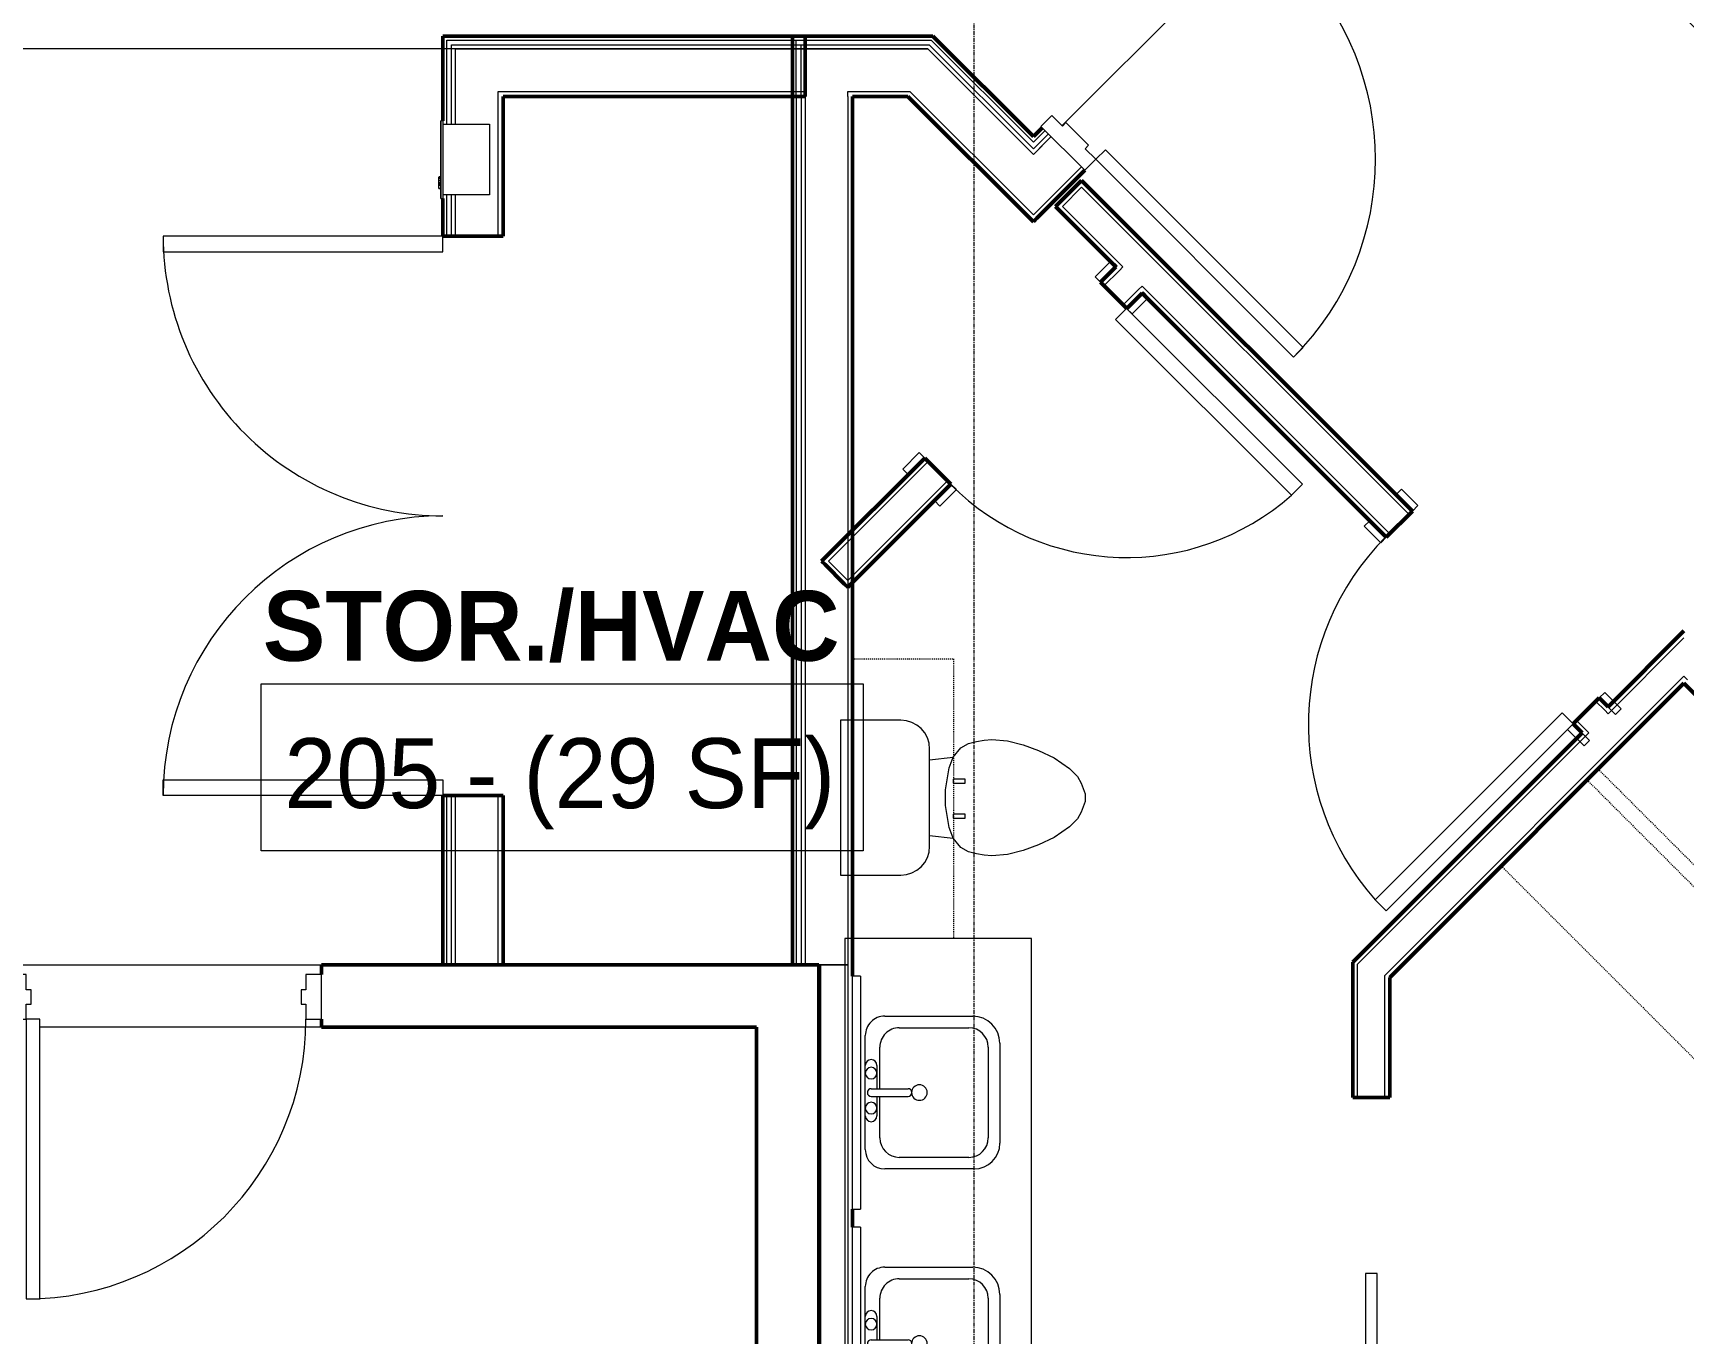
# Model space of a CAD drawing. Header units: inches. Extents: x -4218 to -1830, y 9767 to 12426.
# Drawn here: x -2621.4 to -2408.9, y 10214.1 to 10381.6 of the extents above; entities that cross this region are included whole.
import ezdxf

# ---------------------------------------------------------------- set-up
doc = ezdxf.new("R2010")
doc.units = ezdxf.units.IN
doc.header["$MEASUREMENT"] = 0
doc.linetypes.add('Dash', pattern=[0.25, 0.125, -0.125])
doc.linetypes.add('Grid Line 1_2_', pattern=[0.875, 0.5, -0.125, 0.125, -0.125])
for name, color, linetype, lineweight in [('0-1', 7, 'Continuous', 5), ('0-2', 252, 'Continuous', 9), ('0-3', 10, 'Continuous', 9), ('A-AREA-IDEN', 2, 'Continuous', 9), ('A-DOOR-1', 10, 'Continuous', 9), ('A-DOOR-2', 50, 'Continuous', 20), ('A-DOOR-FRAM-1', 50, 'Continuous', 20), ('A-FLOR-2', 252, 'Continuous', 9), ('A-FLOR-3', 10, 'Continuous', 9), ('A-FLOR-4', 192, 'Continuous', 9), ('A-WALL-1', 7, 'Continuous', 50), ('A-WALL-2', 250, 'Continuous', 13), ('E-FIRE-1', 10, 'Continuous', 9), ('I-WALL-1', 7, 'Continuous', 50), ('P-SANR-FIXT-1', 10, 'Continuous', 9), ('P-SANR-FIXT-3', 252, 'Continuous', 9), ('Q-CASE-1', 253, 'Continuous', 9), ('Q-CASE-2', 252, 'Continuous', 9), ('Q-CASE-3', 10, 'Continuous', 9), ('Q-CASE-4', 10, 'Dash', 9), ('Q-CASE-5', 254, 'Continuous', 9), ('Q-CASE-HDLN-1', 10, 'Dash', 9), ('S-GRID-1', 1, 'Grid Line 1_2_', 9)]:
    doc.layers.add(name, color=color, linetype=linetype, lineweight=lineweight)
doc.styles.add('Century Gothic', font='ufonts.com_century-gothic.ttf', dxfattribs={"height": 9})
doc.styles.add('Century Gothic_B', font='GOTHICB.TTF', dxfattribs={"height": 9})

# ---------------------------------------------------------------- blocks, each defined once
blk = doc.blocks.new('POCKET - FLUSH - 2-10 x 6-8-2882529-BACKGROUND - 2ND FLOOR')
at = {"layer": 'A-DOOR-2'}
for p, q in [((-39.67, 0.75), (-39.67, -0.75)), ((-5.67, 0.75), (-39.67, 0.75)), ((-5.67, -0.75), (-5.67, 0.75)), ((-39.67, -0.75), (-5.67, -0.75))]:
    blk.add_line(p, q, dxfattribs=at)
blk = doc.blocks.new('Toilet-Domestic-3D - Toilet-Domestic-3D-2939674-BACKGROUND - 2ND FLOOR')
at = {"layer": 'P-SANR-FIXT-1'}
for p, q in [((-3.74, 10), (-2.74, 11)), ((-2.74, 11), (-1.87, 11.5)), ((-1.87, 11.5), (-0.5, 12)), ((-0.5, 12), (0.5, 12)), ((0.5, 12), (1.87, 11.5)), ((1.87, 11.5), (2.74, 11)), ((2.74, 11), (3.74, 10)), ((-5.13, 8), (-3.74, 10)), ((3.74, 10), (5.13, 8)), ((-6.06, 6), (-5.13, 8)), ((5.13, 8), (6.06, 6)), ((-6.79, 4), (-6.06, 6)), ((6.06, 6), (6.79, 4)), ((-7.33, 1.99), (-6.79, 4)), ((6.79, 4), (7.33, 1.99)), ((-7.5, 0), (-7.33, 1.99)), ((7.33, 1.99), (7.5, 0)), ((-7.41, -1), (-7.5, 0)), ((-7.24, -2), (-7.41, -1)), ((-6.97, -3), (-7.24, -2)), ((7.24, -2), (6.97, -3)), ((7.41, -1), (7.24, -2)), ((7.5, 0), (7.41, -1)), ((-6.4, -4), (-6.97, -3)), ((-5.21, -5), (-6.4, -4)), ((6.4, -4), (5.21, -5)), ((6.97, -3), (6.4, -4)), ((-3.84, -5.5), (-5.21, -5)), ((-4.86, -8.02), (-5.21, -5)), ((-1, -6), (-3.84, -5.5)), ((1, -6), (-1, -6)), ((3.84, -5.5), (1, -6)), ((5.21, -5), (3.84, -5.5)), ((4.86, -8.02), (5.21, -5)), ((6.25, -8.02), (-6.25, -8.02)), ((-9.98, -11.75), (-9.98, -17.93)), ((9.98, -17.93), (9.98, -11.75))]:
    blk.add_line(p, q, dxfattribs=at)
for centre, start, end in [((-6.25, -11.75), 90, 180), ((6.25, -11.75), 0, 90)]:
    blk.add_arc(centre, 3.73, start, end, dxfattribs=at)
at = {"layer": 'P-SANR-FIXT-3'}
for p, q in [((-9.98, -17.93), (-9.98, -19.48)), ((9.98, -19.48), (9.98, -17.93)), ((-9.98, -19.48), (9.98, -19.48))]:
    blk.add_line(p, q, dxfattribs=at)
blk = doc.blocks.new('Bath Vanity - Bath Vanity 72_-V5-BACKGROUND - 2ND FLOOR')
at = {"layer": 'Q-CASE-1'}
blk.add_line((36.74, 0), (36.74, 1), dxfattribs=at)
at = {"layer": 'Q-CASE-2'}
for p, q in [((36.74, 3.52), (36.74, 4.12)), ((36.74, 1), (36.74, 3.5)), ((-35.26, 1), (-35.26, 0)), ((-35.26, 0), (36.74, 0))]:
    blk.add_line(p, q, dxfattribs=at)
at = {"layer": 'Q-CASE-3'}
for p, q in [((36.74, 24), (-35.26, 24)), ((-35.26, 24), (-35.26, 1)), ((36.74, 4.12), (36.74, 24))]:
    blk.add_line(p, q, dxfattribs=at)
blk = doc.blocks.new('M_Sink Vanity-Square - 500 x 440mm-1372835-BACKGROUND - 2ND FLOOR')
at = {"layer": 'P-SANR-FIXT-1'}
for p, q in [((-5.72, 10.23), (7.14, 10.23)), ((-5.72, 10.23), (7.14, 10.23)), ((-5.22, 8.73), (6.46, 8.73)), ((-9.22, -4.59), (-9.22, 6.73)), ((-9.22, -4.59), (-9.22, 6.73)), ((10.46, 6.91), (10.46, -4.59)), ((10.46, 6.91), (10.46, -4.59)), ((-7.72, -2.72), (-7.72, 6.23)), ((8.96, 6.23), (8.96, -2.72)), ((0.12, -6.33), (0.12, -1.59)), ((1.12, -6.33), (1.12, -1.59)), ((0.12, -5.22), (-5.22, -5.22)), ((-2.88, -5.59), (0.12, -5.59)), ((6.46, -5.22), (1.12, -5.22)), ((1.12, -5.59), (3.62, -5.59)), ((7.96, -7.09), (-6.72, -7.09)), ((7.96, -7.09), (-6.72, -7.09)), ((3.62, -7.09), (-2.88, -7.09))]:
    blk.add_line(p, q, dxfattribs=at)
for centre, radius, start, end in [((-5.72, 6.73), 3.5, 90, 180), ((-5.72, 6.73), 3.5, 90, 180), ((-5.22, 6.23), 2.5, 90, 180), ((6.46, 6.23), 2.5, 360, 90), ((7.14, 6.91), 3.32, 0, 90), ((7.14, 6.91), 3.32, 360, 90), ((0.62, -0.13), 1, 360, 180), ((0.62, -0.13), 1, 180, 0), ((0.62, -1.59), 0.5, 360, 180), ((-5.22, -2.72), 2.5, 180, 270), ((6.46, -2.72), 2.5, 270, 360), ((-6.72, -4.59), 2.5, 180, 270), ((-6.72, -4.59), 2.5, 180, 270), ((-2.88, -6.34), 0.75, 90, 270), ((-1.88, -6.34), 0.75, 360, 180), ((-1.88, -6.34), 0.75, 180, 0), ((0.62, -6.33), 0.5, 180, 0), ((2.62, -6.34), 0.75, 0, 180), ((2.62, -6.34), 0.75, 180, 0), ((3.62, -6.34), 0.75, 270, 90), ((7.96, -4.59), 2.5, 270, 0), ((7.96, -4.59), 2.5, 270, 0)]:
    blk.add_arc(centre, radius, start, end, dxfattribs=at)
blk = doc.blocks.new('OD_CW_Closet - OD_CW_Closet-2068594-BACKGROUND - 2ND FLOOR')
at = {"layer": 'Q-CASE-HDLN-1'}
for p, q in [((80.94, 24), (0.74, 24)), ((0.74, 24), (0.74, -9.27)), ((80.94, -9.27), (80.94, 24)), ((0.74, 8.37), (80.94, 8.37)), ((0.74, 6.37), (80.94, 6.37)), ((0.74, -9.27), (80.94, -9.27))]:
    blk.add_line(p, q, dxfattribs=at)
blk = doc.blocks.new('SWING - SINGLE - FLUSH - 2-10 x 6-8 - PRIVACY-3199405-BACKGROUND - 2ND FLOOR')
at = {"layer": 'A-DOOR-1'}
blk.add_arc((17, -2.38), 34.07, 180, 266.6343, dxfattribs=at)
at = {"layer": 'A-DOOR-2'}
for p, q in [((15, -2.38), (15, -36.38)), ((17, -2.38), (15, -2.38)), ((17, -2.38), (17, -36.38)), ((17, -36.38), (15, -36.38))]:
    blk.add_line(p, q, dxfattribs=at)
at = {"layer": 'A-DOOR-FRAM-1'}
for p, q in [((-20, 2.37), (-20, 3.37)), ((-20, 3.37), (-17, 3.37)), ((-17, 2.37), (-20, 2.37)), ((-17, 3.37), (-17, 2.37)), ((17, 2.37), (17, 3.37)), ((17, 3.37), (20, 3.37)), ((20, 2.37), (17, 2.37)), ((20, 3.37), (20, 2.37)), ((-20, -2.38), (-17, -2.38)), ((-20, -3.38), (-20, -2.38)), ((-17, -3.38), (-20, -3.38)), ((-17, -2.38), (-17, -3.38)), ((17, -2.38), (20, -2.38)), ((17, -3.38), (17, -2.38)), ((20, -3.38), (17, -3.38)), ((20, -2.38), (20, -3.38))]:
    blk.add_line(p, q, dxfattribs=at)
blk = doc.blocks.new('SWING - SINGLE - FLUSH - 2-8 x 6-8 - PASSAGE-3199418-BACKGROUND - 2ND FLOOR')
at = {"layer": 'A-DOOR-1'}
blk.add_arc((16, -2.38), 32.07, 180, 266.4241, dxfattribs=at)
at = {"layer": 'A-DOOR-2'}
for p, q in [((14, -2.38), (14, -34.38)), ((16, -2.38), (14, -2.38)), ((16, -2.38), (16, -34.38)), ((16, -34.38), (14, -34.38))]:
    blk.add_line(p, q, dxfattribs=at)
at = {"layer": 'A-DOOR-FRAM-1'}
for p, q in [((-19, 2.37), (-19, 3.37)), ((-19, 3.37), (-16, 3.37)), ((-16, 2.37), (-19, 2.37)), ((-16, 3.37), (-16, 2.37)), ((16, 2.37), (16, 3.37)), ((16, 3.37), (19, 3.37)), ((19, 2.37), (16, 2.37)), ((19, 3.37), (19, 2.37)), ((-19, -2.38), (-16, -2.38)), ((-19, -3.38), (-19, -2.38)), ((-16, -3.38), (-19, -3.38)), ((-16, -2.38), (-16, -3.38)), ((16, -2.38), (19, -2.38)), ((16, -3.38), (16, -2.38)), ((19, -3.38), (16, -3.38)), ((19, -2.38), (19, -3.38))]:
    blk.add_line(p, q, dxfattribs=at)
blk = doc.blocks.new('SLIDING - FLUSH - 6-0 x 6-8-3203587-BACKGROUND - 2ND FLOOR')
at = {"layer": 'A-DOOR-1'}
for p, q in [((-36.25, 3), (-38.75, 3)), ((-38.75, 3), (-38.75, 2.25)), ((-38.75, 2.25), (-36.25, 2.25)), ((-36.25, 2.25), (-36.25, 3)), ((36.25, 3), (36.25, 2.25)), ((38.75, 3), (36.25, 3)), ((36.25, 2.25), (38.75, 2.25)), ((38.75, 2.25), (38.75, 3)), ((-36.25, -2.5), (-38.75, -2.5)), ((-38.75, -2.5), (-38.75, -3.25)), ((-38.75, -3.25), (-36.25, -3.25)), ((-36.25, -3.25), (-36.25, -2.5)), ((38.75, -2.5), (36.25, -2.5)), ((36.25, -2.5), (36.25, -3.25)), ((36.25, -3.25), (38.75, -3.25)), ((38.75, -3.25), (38.75, -2.5))]:
    blk.add_line(p, q, dxfattribs=at)
at = {"layer": 'A-DOOR-2'}
for p, q in [((1, 2.25), (-36, 2.25)), ((-36, 2.25), (-36, 0.875)), ((1, 0.875), (1, 2.25)), ((-36, 0.875), (1, 0.875)), ((36, 0.875), (-1, 0.875)), ((-1, 0.875), (-1, -0.5)), ((36, -0.5), (36, 0.875)), ((-1, -0.5), (36, -0.5))]:
    blk.add_line(p, q, dxfattribs=at)
at = {"layer": 'A-DOOR-FRAM-1'}
for p, q in [((-36, 2.25), (-37, 2.25)), ((-37, 2.25), (-37, -2.5)), ((-36, -2.5), (-36, 2.25)), ((37, 2.25), (36, 2.25)), ((36, 2.25), (36, -2.5)), ((37, -2.5), (37, 2.25)), ((-37, -2.5), (-36, -2.5)), ((36, -2.5), (37, -2.5))]:
    blk.add_line(p, q, dxfattribs=at)
blk = doc.blocks.new('300 Series Wall Hung Cabinet_326 - 36_-2909953-BACKGROUND - 2ND FLOOR')
at = {"layer": 'Q-CASE-3'}
for p, q in [((-2.01, 14.69), (-2.5, 14.69)), ((-2.5, 14.69), (-2.5, 13.19)), ((-2.01, 13.19), (-2.5, 13.19)), ((-2.01, 13.19), (-2.01, 14.69)), ((2.49, 14.69), (2, 14.69)), ((2, 14.69), (2, 13.19)), ((2.49, 13.19), (2, 13.19)), ((2.49, 13.19), (2.49, 14.69))]:
    blk.add_line(p, q, dxfattribs=at)
at = {"layer": 'Q-CASE-4'}
for p, q in [((-18, 0.19), (-18, 13.19)), ((-18, 13.19), (18, 13.19)), ((18, 13.19), (18, 0.19)), ((18, 0.19), (-18, 0.19))]:
    blk.add_line(p, q, dxfattribs=at)
blk = doc.blocks.new('BATHROOM MIRROR - BATHROOM MIRROR 30_-2860221-BACKGROUND - 2ND FLOOR')
at = {"layer": 'Q-CASE-3'}
for p, q in [((-14.26, -23), (15.74, -23)), ((-14.26, -23), (-14.26, -24)), ((15.74, -24), (15.74, -23)), ((15.74, -24), (-14.26, -24))]:
    blk.add_line(p, q, dxfattribs=at)
at = {"layer": 'Q-CASE-5'}
blk.add_line((12.74, -24), (-11.26, -24), dxfattribs=at)
blk = doc.blocks.new('CTR - 1st Phase - Unit Layouts_rvt-1-BACKGROUND - 2ND FLOOR')
at = {"layer": 'A-WALL-1'}
for p, q in [((-2486.92, 10362.16), (-2489.4, 10359.69)), ((-2486.48, 10362.6), (-2486.92, 10362.16)), ((-2443.9, 10320.02), (-2486.48, 10362.6)), ((-2489.4, 10359.69), (-2489.84, 10359.24)), ((-2489.84, 10359.24), (-2482.06, 10351.46)), ((-2482.06, 10351.46), (-2484.04, 10349.48)), ((-2484.04, 10349.48), (-2480.68, 10346.12)), ((-2480.68, 10346.12), (-2478.7, 10348.1)), ((-2478.7, 10348.1), (-2447.26, 10316.66)), ((-2506.67, 10326.85), (-2519.95, 10313.57)), ((-2503.31, 10323.5), (-2506.67, 10326.85)), ((-2516.59, 10310.22), (-2503.31, 10323.5)), ((-2447.26, 10316.66), (-2443.9, 10320.02)), ((-2519.95, 10313.57), (-2519.51, 10313.13)), ((-2519.51, 10313.13), (-2517.03, 10310.66)), ((-2517.03, 10310.66), (-2516.59, 10310.22)), ((-2408.95, 10304.59), (-2418.71, 10294.83)), ((-2446.82, 10259.99), (-2408.95, 10297.87)), ((-2408.95, 10297.87), (-2352.3, 10241.22)), ((-2419.86, 10295.98), (-2423.21, 10292.62)), ((-2418.71, 10294.83), (-2419.86, 10295.98)), ((-2422.07, 10291.47), (-2451.57, 10261.96)), ((-2423.21, 10292.62), (-2422.07, 10291.47)), ((-2451.57, 10261.96), (-2451.57, 10261.08)), ((-2451.57, 10261.08), (-2451.57, 10255.24)), ((-2446.82, 10244.52), (-2446.82, 10259.99)), ((-2451.57, 10255.24), (-2451.57, 10244.52)), ((-2451.57, 10244.52), (-2446.82, 10244.52))]:
    blk.add_line(p, q, dxfattribs=at)
at = {"layer": 'A-WALL-2'}
for p, q in [((-2486.48, 10361.72), (-2488.96, 10359.24)), ((-2486.48, 10361.72), (-2444.34, 10319.58)), ((-2488.96, 10359.24), (-2481.18, 10351.46)), ((-2481.62, 10351.02), (-2483.6, 10349.04)), ((-2481.62, 10351.02), (-2481.18, 10351.46)), ((-2479.14, 10348.55), (-2478.7, 10348.99)), ((-2478.7, 10348.99), (-2446.81, 10317.1)), ((-2479.14, 10348.55), (-2481.12, 10346.56)), ((-2506.23, 10326.41), (-2519.06, 10313.57)), ((-2503.75, 10323.94), (-2516.59, 10311.1)), ((-2519.06, 10313.57), (-2516.59, 10311.1)), ((-2418.71, 10293.94), (-2408.95, 10303.7)), ((-2447.45, 10260.25), (-2408.95, 10298.75)), ((-2408.95, 10298.75), (-2408.51, 10298.31)), ((-2420.3, 10295.53), (-2419.15, 10294.38)), ((-2418.71, 10293.94), (-2419.15, 10294.38)), ((-2450.95, 10261.7), (-2421.18, 10291.47)), ((-2422.77, 10293.06), (-2421.62, 10291.91)), ((-2421.18, 10291.47), (-2421.62, 10291.91)), ((-2450.95, 10256.75), (-2450.95, 10261.7)), ((-2447.45, 10259.37), (-2447.45, 10260.25)), ((-2447.45, 10244.52), (-2447.45, 10259.37)), ((-2450.95, 10255.87), (-2450.95, 10256.75)), ((-2450.95, 10244.52), (-2450.95, 10255.87))]:
    blk.add_line(p, q, dxfattribs=at)
at = {"layer": '0-2'}
for name, p, rotation in [('SLIDING - FLUSH - 6-0 x 6-8-3203587-BACKGROUND - 2ND FLOOR', (-2400.28, 10376.23), 134.9999999998691), ('SWING - SINGLE - FLUSH - 2-8 x 6-8 - PASSAGE-3199418-BACKGROUND - 2ND FLOOR', (-2493.68, 10336.49), 44.99999999999973), ('SWING - SINGLE - FLUSH - 2-10 x 6-8 - PRIVACY-3199405-BACKGROUND - 2ND FLOOR', (-2433.56, 10306.32), 314.999999999968), ('300 Series Wall Hung Cabinet_326 - 36_-2909953-BACKGROUND - 2ND FLOOR', (-2516.14, 10283), 269.999999999977), ('OD_CW_Closet - OD_CW_Closet-2068594-BACKGROUND - 2ND FLOOR', (-2426.44, 10281.42), 314.9999999999715), ('Toilet-Domestic-3D - Toilet-Domestic-3D-2939674-BACKGROUND - 2ND FLOOR', (-2498.02, 10283.13), 269.9999999999595), ('Bath Vanity - Bath Vanity 72_-V5-BACKGROUND - 2ND FLOOR', (-2516.95, 10229.74), 269.9999999999602), ('BATHROOM MIRROR - BATHROOM MIRROR 30_-2860221-BACKGROUND - 2ND FLOOR', (-2491.95, 10245.9), 269.9999999999773), ('M_Sink Vanity-Square - 500 x 440mm-1372835-BACKGROUND - 2ND FLOOR', (-2507.23, 10245.78), 269.9999999999828), ('BATHROOM MIRROR - BATHROOM MIRROR 30_-2860221-BACKGROUND - 2ND FLOOR', (-2491.95, 10213.58), 269.9999999999773), ('M_Sink Vanity-Square - 500 x 440mm-1372835-BACKGROUND - 2ND FLOOR', (-2507.23, 10213.46), 269.9999999999828), ('POCKET - FLUSH - 2-10 x 6-8-2882529-BACKGROUND - 2ND FLOOR', (-2449.2, 10227.52), 89.99999999997928)]:
    blk.add_blockref(name, p, dxfattribs=dict(at, rotation=rotation))
blk = doc.blocks.new('HOLLOW METAL - UNIT DOOR-2191978-BACKGROUND - 2ND FLOOR')
at = {"layer": 'A-DOOR-1'}
blk.add_arc((18, 4.125), 36, 90, 180, dxfattribs=at)
at = {"layer": 'A-DOOR-2'}
for p, q in [((18, 40.125), (16.25, 40.125)), ((16.25, 40.125), (16.25, 4.125)), ((18, 4.125), (18, 40.125)), ((16.25, 4.125), (18, 4.125))]:
    blk.add_line(p, q, dxfattribs=at)
at = {"layer": 'A-DOOR-FRAM-1'}
for p, q in [((-18, 4.125), (-20, 4.125)), ((-20, 4.125), (-20, -3.875)), ((-18, 2.1875), (-18, 4.125)), ((-17.375, 2.1875), (-18, 2.1875)), ((-17.375, -1.9375), (-17.375, 2.1875)), ((18, 2.1875), (17.375, 2.1875)), ((17.375, 2.1875), (17.375, -1.9375)), ((18, 4.125), (18, 2.1875)), ((20, 4.125), (18, 4.125)), ((20, -3.875), (20, 4.125)), ((-18, -3.875), (-18, -1.9375)), ((-18, -1.9375), (-17.375, -1.9375)), ((17.375, -1.9375), (18, -1.9375)), ((18, -1.9375), (18, -3.875)), ((-20, -3.875), (-18, -3.875)), ((18, -3.875), (20, -3.875))]:
    blk.add_line(p, q, dxfattribs=at)
blk = doc.blocks.new('HOLLOW METAL - DOUBLE - 6-0 x 6-8 - 20MIN_-2194249-BACKGROUND - 2ND FLOOR')
at = {"layer": 'A-DOOR-1'}
for centre, start, end in [((-36, -3.875), 270, 0), ((36, -3.875), 180, 270)]:
    blk.add_arc(centre, 36, start, end, dxfattribs=at)
at = {"layer": 'A-DOOR-2'}
for p, q in [((-34, -3.875), (-36, -3.875)), ((-36, -3.875), (-36, -39.875)), ((-34, -39.875), (-34, -3.875)), ((34, -3.875), (36, -3.875)), ((34, -39.875), (34, -3.875)), ((36, -3.875), (36, -39.875)), ((-36, -39.875), (-34, -39.875)), ((36, -39.875), (34, -39.875))]:
    blk.add_line(p, q, dxfattribs=at)
blk = doc.blocks.new('104416 - Fire Extinguishers - Wall - Class A - Light - 2A-2205461-BACKGROUND - 2ND FLOOR')
at = {"layer": 'E-FIRE-1'}
for p, q in [((14.41, 4.13), (14.41, 4.38)), ((14.44, 4.38), (14.84, 4.38)), ((14.44, 4.13), (14.44, 4.38)), ((14.84, 4.38), (15.03, 4.38)), ((14.84, 4.13), (14.84, 4.38)), ((15.03, 4.38), (15.11, 4.38)), ((15.03, 4.13), (15.03, 4.38)), ((15.11, 4.38), (15.24, 4.38)), ((15.11, 4.13), (15.11, 4.38)), ((15.24, 4.38), (15.51, 4.38)), ((15.24, 4.13), (15.24, 4.38)), ((15.51, 4.38), (15.73, 4.38)), ((15.51, 4.13), (15.51, 4.38)), ((15.73, 4.38), (15.87, 4.38)), ((15.73, 4.13), (15.73, 4.38)), ((15.87, 4.38), (15.91, 4.38)), ((15.87, 4.13), (15.87, 4.38)), ((15.91, 4.13), (15.91, 4.38)), ((15.94, 4.13), (15.94, 4.38)), ((13.19, 4.13), (13.19, 3.87)), ((23.19, 4.13), (13.19, 4.13)), ((13.19, 4.13), (23.19, 4.13)), ((13.19, 4.13), (13.19, 3.87)), ((23.19, 3.87), (13.19, 3.87)), ((13.63, -2.12), (13.63, 3.87)), ((22.75, 3.87), (22.75, -2.12)), ((23.19, 3.87), (23.19, 4.13)), ((23.19, 3.87), (23.19, 4.13)), ((22.75, -2.12), (13.63, -2.12))]:
    blk.add_line(p, q, dxfattribs=at)
blk = doc.blocks.new('CTR - 1st Phase - Common Walls_rvt-1-BACKGROUND - 2ND FLOOR')
at = {"layer": 'A-WALL-1'}
for p, q in [((-2520.32, 10261.59), (-2520.32, 10013.63)), ((-2515.95, 10260.16), (-2515.95, 10261.59)), ((-2515.95, 10227.84), (-2515.95, 10230.16))]:
    blk.add_line(p, q, dxfattribs=at)
at = {"layer": 'A-WALL-2'}
for p, q in [((-2568.2, 10380.04), (-2568.2, 10380.66)), ((-2568.2, 10380.66), (-2522.07, 10380.66)), ((-2568.2, 10373.41), (-2568.2, 10380.04)), ((-2567.57, 10379.54), (-2567.57, 10380.04)), ((-2567.57, 10380.04), (-2522.07, 10380.04)), ((-2567.57, 10373.41), (-2567.57, 10379.54)), ((-2567.07, 10374.04), (-2567.07, 10379.54)), ((-2567.07, 10379.54), (-2522.07, 10379.54)), ((-2523.2, 10380.04), (-2523.2, 10380.66)), ((-2523.2, 10380.66), (-2516.08, 10380.66)), ((-2523.2, 10373.41), (-2523.2, 10380.04)), ((-2522.57, 10379.54), (-2522.57, 10380.04)), ((-2522.57, 10380.04), (-2515.45, 10380.04)), ((-2522.57, 10373.41), (-2522.57, 10379.54)), ((-2522.07, 10374.04), (-2522.07, 10379.54)), ((-2522.07, 10379.54), (-2514.95, 10379.54)), ((-2516.08, 10380.66), (-2506.71, 10380.66)), ((-2515.45, 10380.04), (-2506.79, 10380.04)), ((-2514.95, 10379.54), (-2514.07, 10379.54)), ((-2514.07, 10379.54), (-2506.29, 10379.54)), ((-2506.79, 10380.04), (-2506.09, 10380.04)), ((-2506.71, 10380.66), (-2505.83, 10380.66)), ((-2506.29, 10379.54), (-2492.69, 10365.94)), ((-2506.09, 10380.04), (-2492.69, 10366.65)), ((-2505.83, 10380.66), (-2492.69, 10367.53)), ((-2568.2, 10369.85), (-2568.2, 10373.41)), ((-2567.57, 10369.85), (-2567.57, 10373.41)), ((-2567.07, 10373.41), (-2567.07, 10374.04)), ((-2567.07, 10369.85), (-2567.07, 10373.41)), ((-2561.57, 10373.41), (-2561.57, 10374.04)), ((-2561.57, 10374.04), (-2522.07, 10374.04)), ((-2561.57, 10355.41), (-2561.57, 10373.41)), ((-2523.2, 10373.41), (-2523.2, 10261.59)), ((-2522.57, 10373.41), (-2522.57, 10261.59)), ((-2522.07, 10373.41), (-2522.07, 10374.04)), ((-2522.07, 10373.41), (-2522.07, 10261.59)), ((-2516.57, 10373.41), (-2516.57, 10374.04)), ((-2516.57, 10374.04), (-2509.45, 10374.04)), ((-2516.57, 10373.41), (-2516.57, 10261.59)), ((-2509.45, 10374.04), (-2508.57, 10374.04)), ((-2508.57, 10374.04), (-2492.69, 10358.16)), ((-2492.34, 10367.88), (-2491.19, 10369.03)), ((-2491.9, 10367.44), (-2490.75, 10368.59)), ((-2491.54, 10367.09), (-2490.39, 10368.24)), ((-2492.34, 10367.88), (-2492.69, 10367.53)), ((-2492.25, 10367.09), (-2492.69, 10366.65)), ((-2492.34, 10366.29), (-2492.69, 10365.94)), ((-2491.54, 10367.09), (-2492.34, 10366.29)), ((-2491.9, 10367.44), (-2492.25, 10367.09)), ((-2487.65, 10363.2), (-2486.5, 10364.35)), ((-2488.8, 10362.05), (-2492.69, 10358.16)), ((-2487.65, 10363.2), (-2488.8, 10362.05)), ((-2568.2, 10355.41), (-2568.2, 10360.73)), ((-2567.57, 10355.41), (-2567.57, 10360.73)), ((-2567.07, 10355.41), (-2567.07, 10360.73)), ((-2568.2, 10261.59), (-2568.2, 10283.41)), ((-2567.57, 10261.59), (-2567.57, 10283.41)), ((-2567.07, 10261.59), (-2567.07, 10283.41)), ((-2561.57, 10261.59), (-2561.57, 10283.41)), ((-2520.32, 10261.59), (-2520.07, 10261.59)), ((-2520.07, 10261.59), (-2520.32, 10261.59)), ((-2520.07, 10261.59), (-2516.57, 10261.59)), ((-2516.57, 10261.59), (-2520.07, 10261.59)), ((-2520.07, 10261.59), (-2520.07, 10013.63)), ((-2516.57, 10261.59), (-2516.57, 10013.63))]:
    blk.add_line(p, q, dxfattribs=at)
at = {"layer": 'I-WALL-1'}
for p, q in [((-2522.07, 10381.16), (-2568.7, 10381.16)), ((-2568.7, 10381.16), (-2568.7, 10380.66)), ((-2516.58, 10381.16), (-2523.7, 10381.16)), ((-2523.7, 10381.16), (-2523.7, 10380.66)), ((-2522.07, 10373.41), (-2522.07, 10381.16)), ((-2506.33, 10381.16), (-2516.58, 10381.16)), ((-2505.62, 10381.16), (-2506.33, 10381.16)), ((-2492.69, 10368.24), (-2505.62, 10381.16)), ((-2568.7, 10380.66), (-2568.7, 10373.41)), ((-2523.7, 10380.66), (-2523.7, 10373.41)), ((-2568.7, 10373.41), (-2568.7, 10370.29)), ((-2560.95, 10355.41), (-2560.95, 10373.41)), ((-2560.95, 10373.41), (-2522.07, 10373.41)), ((-2523.7, 10373.41), (-2523.7, 10261.59)), ((-2515.95, 10261.59), (-2515.95, 10373.41)), ((-2515.95, 10373.41), (-2508.83, 10373.41)), ((-2508.83, 10373.41), (-2492.69, 10357.28)), ((-2491.54, 10369.39), (-2492.69, 10368.24)), ((-2487.21, 10362.76), (-2486.06, 10363.91)), ((-2492.25, 10357.72), (-2487.21, 10362.76)), ((-2568.7, 10360.29), (-2568.7, 10355.41)), ((-2492.69, 10357.28), (-2492.25, 10357.72)), ((-2568.7, 10355.41), (-2560.95, 10355.41)), ((-2568.7, 10283.41), (-2568.7, 10261.59)), ((-2560.95, 10283.41), (-2568.7, 10283.41)), ((-2560.95, 10261.59), (-2560.95, 10283.41)), ((-2568.7, 10261.59), (-2560.95, 10261.59)), ((-2523.7, 10261.59), (-2520.32, 10261.59))]:
    blk.add_line(p, q, dxfattribs=at)
at = {"layer": '0-3'}
for name, p, rotation in [('HOLLOW METAL - UNIT DOOR-2191978-BACKGROUND - 2ND FLOOR', (-2474.84, 10380.96), 224.9999999999973), ('104416 - Fire Extinguishers - Wall - Class A - Light - 2A-2205461-BACKGROUND - 2ND FLOOR', (-2564.82, 10347.1), 90.00000000000037), ('HOLLOW METAL - DOUBLE - 6-0 x 6-8 - 20MIN_-2194249-BACKGROUND - 2ND FLOOR', (-2564.82, 10319.41), 270.0000000000003)]:
    blk.add_blockref(name, p, dxfattribs=dict(at, rotation=rotation))
blk = doc.blocks.new('HOLLOW METAL - STAIR DOOR 3-0 x 7-0-2453423-BACKGROUND - 2ND FLOOR')
at = {"layer": 'A-DOOR-1'}
blk.add_arc((18, 3.25), 36, 90, 180, dxfattribs=at)
at = {"layer": 'A-DOOR-2'}
for p, q in [((18, 39.25), (16.25, 39.25)), ((16.25, 39.25), (16.25, 3.25)), ((18, 3.25), (18, 39.25)), ((16.25, 3.25), (18, 3.25))]:
    blk.add_line(p, q, dxfattribs=at)
at = {"layer": 'A-DOOR-FRAM-1'}
for p, q in [((-18, 3.25), (-20, 3.25)), ((-20, 3.25), (-20, -2.5)), ((-18, 1.3125), (-18, 3.25)), ((18, 3.25), (18, 1.3125)), ((20, 3.25), (18, 3.25)), ((20, -2.5), (20, 3.25)), ((-17.375, 1.3125), (-18, 1.3125)), ((-17.375, -0.5625), (-17.375, 1.3125)), ((18, 1.3125), (17.375, 1.3125)), ((17.375, 1.3125), (17.375, -0.5625)), ((-18, -2.5), (-18, -0.5625)), ((-18, -0.5625), (-17.375, -0.5625)), ((17.375, -0.5625), (18, -0.5625)), ((18, -0.5625), (18, -2.5)), ((-20, -2.5), (-18, -2.5)), ((18, -2.5), (20, -2.5))]:
    blk.add_line(p, q, dxfattribs=at)
blk = doc.blocks.new('CTR - 1st Phase -Stairs _ Elevators_rvt-1-BACKGROUND - 2ND FLOOR')
at = {"layer": 'A-FLOR-2'}
for p, q in [((-2528.32, 10253.59), (-2584.32, 10253.59)), ((-2528.32, 10194.71), (-2528.32, 10253.59))]:
    blk.add_line(p, q, dxfattribs=at)
at = {"layer": 'A-FLOR-3'}
blk.add_line((-2584.32, 10253.59), (-2620.57, 10253.59), dxfattribs=at)
at = {"layer": 'A-WALL-1'}
for p, q in [((-2520.32, 10261.59), (-2584.32, 10261.59)), ((-2584.32, 10261.59), (-2584.32, 10260.34)), ((-2520.32, 10253.59), (-2520.32, 10261.59)), ((-2584.32, 10254.59), (-2584.32, 10253.59)), ((-2584.32, 10253.59), (-2528.32, 10253.59)), ((-2528.32, 10253.59), (-2528.32, 10021.59)), ((-2520.32, 10021.59), (-2520.32, 10253.59))]:
    blk.add_line(p, q, dxfattribs=at)
at = {"layer": '0-3', "rotation": 180}
blk.add_blockref('HOLLOW METAL - STAIR DOOR 3-0 x 7-0-2453423-BACKGROUND - 2ND FLOOR', (-2604.32, 10257.84), dxfattribs=at)

msp = doc.modelspace()

# ---------------------------------------------------------------- linework, layer by layer
at = {"layer": 'A-AREA-IDEN', "flags": 128}
msp.add_lwpolyline([(-2592.1, 10297.78), (-2514.59, 10297.78), (-2514.59, 10276.29), (-2592.1, 10276.29)], close=True, dxfattribs=at)
at = {"layer": 'A-FLOR-4'}
for p, q in [((-2463.52, 10395.11), (-2488.98, 10369.65)), ((-2488.98, 10369.65), (-2463.52, 10395.11)), ((-2568.24, 10379.54), (-2637.44, 10379.54)), ((-2523.24, 10379.54), (-2568.2, 10379.54)), ((-2506.29, 10379.54), (-2523.2, 10379.54)), ((-2506.29, 10379.54), (-2492.69, 10365.94)), ((-2490.39, 10368.24), (-2492.69, 10365.94)), ((-2492.69, 10365.94), (-2490.39, 10368.24)), ((-2492.69, 10365.94), (-2492.69, 10365.94)), ((-2680.7, 10261.59), (-2520.32, 10261.59)), ((-2520.32, 10261.59), (-2520.32, 10013.63))]:
    msp.add_line(p, q, dxfattribs=at)
at = {"layer": 'S-GRID-1'}
msp.add_line((-2500.32, 9836.18), (-2500.32, 12376.81), dxfattribs=at)

# ---------------------------------------------------------------- block references
at = {"layer": '0-1'}
for name in ['CTR - 1st Phase - Unit Layouts_rvt-1-BACKGROUND - 2ND FLOOR', 'CTR - 1st Phase - Common Walls_rvt-1-BACKGROUND - 2ND FLOOR', 'CTR - 1st Phase -Stairs _ Elevators_rvt-1-BACKGROUND - 2ND FLOOR']:
    msp.add_blockref(name, (0, 0), dxfattribs=at)

# ---------------------------------------------------------------- texts
at = {"layer": 'A-AREA-IDEN', "char_height": 9, "attachment_point": 1}
for s, insert, width, style in [('STOR./HVAC', (-2591.86, 10309.75), 93.021, 'Century Gothic_B'), ('205 - (29 SF)', (-2589.1, 10290.78), 86.355, 'Century Gothic')]:
    msp.add_mtext(s, dxfattribs=dict(at, insert=insert, width=width, style=style))

doc.saveas('drawing.dxf')
